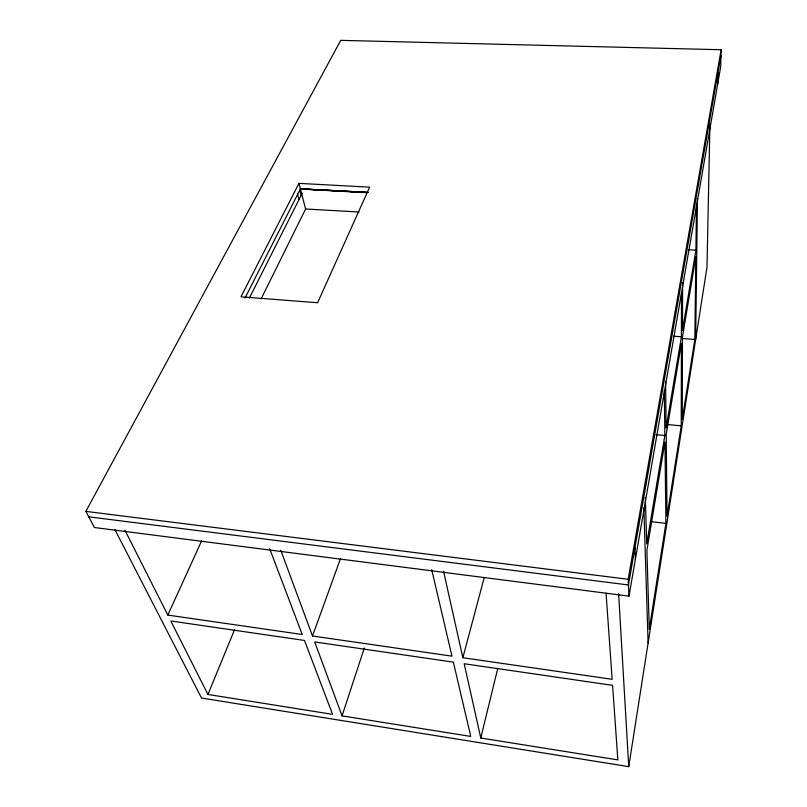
<?xml version="1.0" encoding="UTF-8"?>
<svg xmlns="http://www.w3.org/2000/svg" width="807" height="807" viewBox="0 0 807 807"><rect width="100%" height="100%" fill="white"/><g stroke="black" fill="none" stroke-linecap="round" stroke-linejoin="round"><path stroke-width="1.21" d="M681.249 425.854L681.401 343.368L666.178 434.61L667.066 516.066L681.249 425.854L667.47 424.543M665.604 381.63L666.108 428.093L681.411 336.801L681.491 292.739M682.611 282.531L682.49 330.356L695.927 250.18L696.491 203.909M694.837 339.485L695.846 256.737L682.47 336.923L682.258 419.458L694.837 339.485L682.288 338.486M695.654 339.565L697.46 198.623M709.928 124.056L706.993 267.157L628.744 766.65L201.528 698.035L114.927 529.634M717.695 83.938L717.978 72.6M721.135 49.741L720.681 66.729L628.996 596.141L94.449 527.526L85.865 511.386L340.715 40.35L721.135 49.741L628.179 579.285L628.996 596.141M665.916 523.37L649.262 629.238L646.901 550.213L664.948 442.024L665.916 523.37L650.987 521.665M664.322 390.346L664.867 435.518L646.71 543.857L645.328 497.586M720.984 55.441L628.451 584.964L88.76 516.823M480.77 738.012L464.186 663.727L612.584 685.345L617.849 759.901L480.77 738.012L497.788 668.307M606.067 593.256L612.15 679.302L462.855 657.725L484.17 577.802M342.057 715.87L314.71 641.948L453.373 662.144L470.753 736.418L342.057 715.87L364.3 648.031M431.725 569.651L451.96 656.152L312.501 635.987L340.564 558.444M207.934 694.454L170.802 620.976L304.501 640.455L332.575 714.356L207.934 694.454L234.595 629.571M269.709 548.831L302.242 634.504L167.816 615.075L201.609 540.932M261.115 298.903L305.671 208.872M249.343 298.106L302.292 193.065M245.096 297.904L300.466 188.798L368.416 192.429L300.446 188.838M298.953 183.36L240.97 296.805L317.605 302.736L369.636 187.163L298.953 183.36L305.611 208.993L359.044 212.009M300.406 188.909L367.094 192.5M300.345 189.03L367.014 192.681M688.442 249.716L695.927 250.18M673.875 336.206L681.411 336.801M656.152 434.67L664.867 435.518M85.865 511.386L628.179 579.285M124.924 530.209L167.816 615.075M280.775 550.253L312.501 635.987M297.42 193.438L299.044 199.521M299.881 190.442L301.162 195.314M443.527 571.164L462.855 657.725M618.626 593.811L628.744 766.65M634.927 547.892L635.391 559.201M643.845 507.734L648.112 643.048"/></g></svg>
